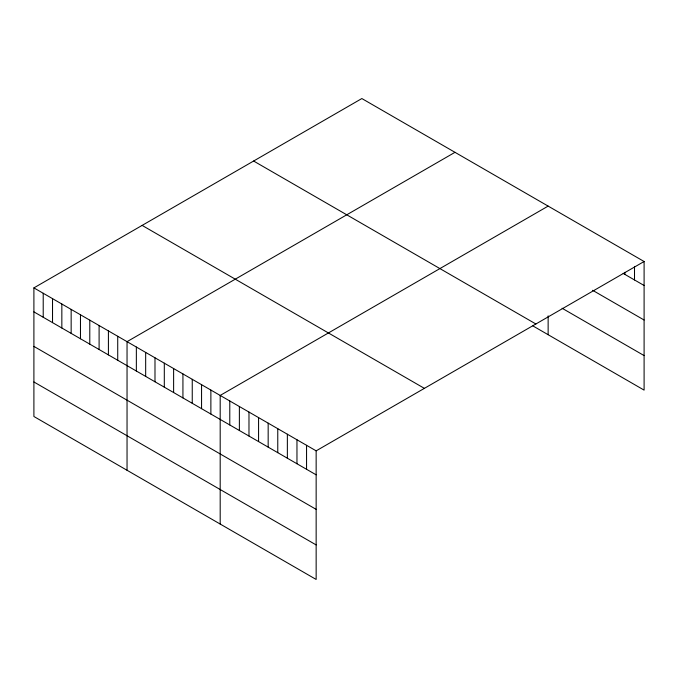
<?xml version="1.0" encoding="UTF-8"?>
<svg xmlns="http://www.w3.org/2000/svg" width="678" height="678" viewBox="0 0 678 678"><rect width="100%" height="100%" fill="white"/><g stroke="black" fill="none" stroke-linecap="round" stroke-linejoin="round"><path stroke-width="1.02" d="M644.1 261.505L316.151 450.845L316.151 579.453L33.9 416.495L33.9 287.887L361.849 98.547L644.1 261.505L644.1 390.113L532.891 325.906M454.989 152.321L127.04 341.661L127.04 470.269M548.138 206.104L220.189 395.435L220.189 524.043M623.158 273.404L644.1 285.489M592.631 290.303L644.1 320.016M562.096 308.244L644.1 355.586M253.623 161.033L535.874 323.991M142.126 225.401L424.377 388.358M33.9 287.887L316.151 450.845M33.9 311.872L316.151 474.829M33.9 346.399L316.151 509.356M33.9 381.968L316.151 544.926M634.506 266.395L634.506 279.955M624.904 272.327L624.904 274.412M548.138 315.88L548.138 334.712M306.558 445.302L306.558 469.286M296.964 439.759L296.964 463.752M287.362 434.225L287.362 458.209M277.768 428.682L277.768 452.667M268.166 423.14L268.166 447.124M258.572 417.597L258.572 441.59M248.979 412.063L248.979 436.047M239.376 406.52L239.376 430.505M229.783 400.978L229.783 424.962M210.875 390.062L210.875 414.046M201.561 384.68L201.561 408.673M192.247 379.307L192.247 403.291M182.933 373.925L182.933 397.918M173.619 368.552L173.619 392.537M164.305 363.171L164.305 387.163M154.991 357.798L154.991 381.782M145.668 352.416L145.668 376.4M136.354 347.043L136.354 371.027M117.726 336.288L117.726 360.272M108.412 330.906L108.412 354.891M99.098 325.533L99.098 349.517M89.784 320.152L89.784 344.136M80.47 314.778L80.47 338.763M71.156 309.397L71.156 333.381M61.842 304.015L61.842 328.008M52.528 298.642L52.528 322.626M43.214 293.26L43.214 317.253"/></g></svg>
